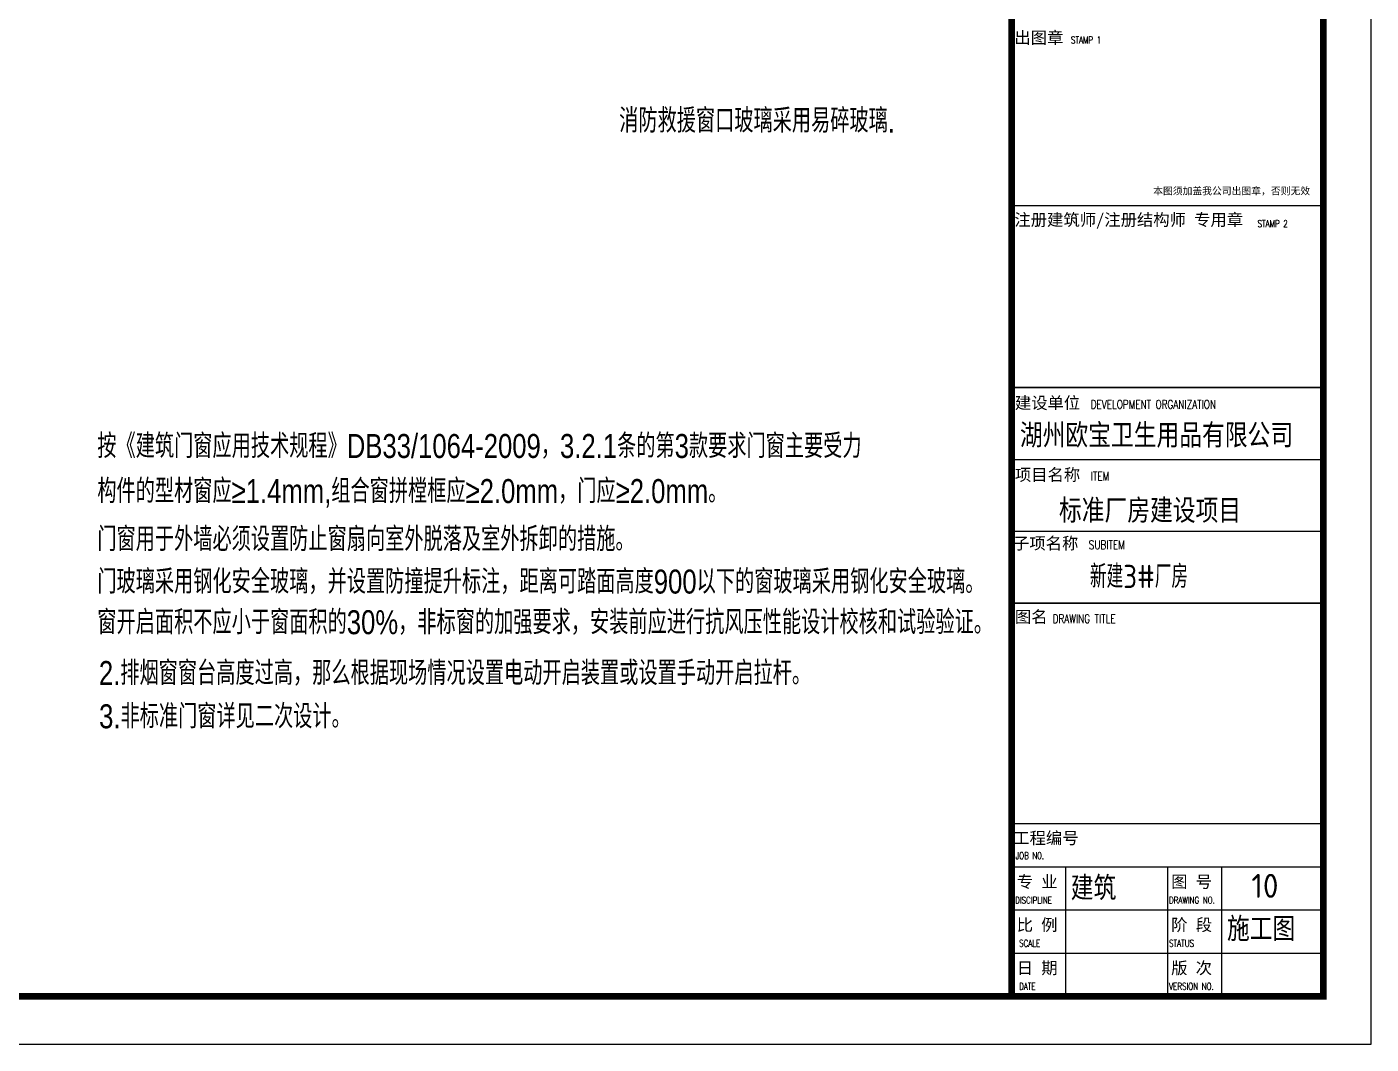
# Model space of a CAD drawing. Extents: x -248860 to 1018944, y -1060852 to 188626.
# Drawn here: x 959246 to 987292, y 19362 to 40587 of the extents above; entities that cross this region are included whole.
import ezdxf
from ezdxf.enums import TextEntityAlignment as Align

# ---------------------------------------------------------------- set-up
doc = ezdxf.new("R2010")
doc.units = 0
doc.header["$LTSCALE"] = 1000
doc.header["$MEASUREMENT"] = 0
for name, color, linetype in [('PUB_TEXT', 7, 'CONTINUOUS'), ('PUB_TITLE', 4, 'CONTINUOUS'), ('WALL', 6, 'CONTINUOUS'), ('图层1', 53, 'CONTINUOUS'), ('图框', 4, 'CONTINUOUS')]:
    doc.layers.add(name, color=color, linetype=linetype)
doc.styles.add('FJY', font='hztxt_e.shx', dxfattribs={"width": 0.7, "height": 400, "bigfont": 'hztxt.shx'})
doc.styles.add('iIcon2', font='')
doc.styles.add('MIMI-TKWZ', font='romanc.shx', dxfattribs={"width": 0.75, "oblique": 15, "bigfont": 'bigfont.shx'})
doc.styles.get("Standard").update_dxf_attribs({"font": 'GBENOR', "bigfont": 'GBCBIG'})
doc.styles.add('STYLE1', font='tssdeng.shx', dxfattribs={"height": 8, "bigfont": 'tssdchn.shx'})
doc.styles.get('iIcon2').set_extended_font_data('SimSun')

# ---------------------------------------------------------------- blocks, each defined once
blk = doc.blocks.new('sadf f')
at = {"layer": '图框'}
for p, q in [((727351, 357363), (733851, 357363)), ((727351, 353563), (733851, 353563)), ((727351, 352063), (733851, 352063)), ((727351, 350563), (733851, 350563)), ((727351, 344463), (733851, 344463)), ((727351, 343563), (733851, 343563)), ((728476, 343563), (728476, 340863)), ((730601, 343563), (730601, 340863)), ((731726, 343563), (731726, 340863)), ((727351, 342663), (733851, 342663)), ((727351, 341763), (733851, 341763))]:
    blk.add_line(p, q, dxfattribs=at)
blk.add_lwpolyline([(650751, 339863), (734851, 339863), (734851, 399263), (650751, 399263)], close=True, dxfattribs=at)
at = {"layer": '图框', "const_width": 140}
for points in [[(653251, 398263), (733851, 398263), (733851, 340863), (653251, 340863)], [(733851, 398263), (727351, 398263), (727351, 340863), (733851, 340863)]]:
    blk.add_lwpolyline(points, close=True, dxfattribs=at)
at = {"layer": '图框', "const_width": 35}
for points in [[(727351, 353563), (733851, 353563)], [(727351, 349063), (733851, 349063)]]:
    blk.add_lwpolyline(points, dxfattribs=at)
at = {"layer": '图框', "style": 'iIcon2'}
for s, height, p in [('出图章', 250, (727408, 360739)), ('本图须加盖我公司出图章，否则无效', 150, (730304, 357590)), ('注册建筑师/注册结构师 专用章', 250, (727408, 356939)), ('建设单位', 250, (727418, 353118)), ('项目名称', 250, (727418, 351618)), ('子项名称', 250, (727379, 350188)), ('图名', 250, (727418, 348653)), ('工程编号', 250, (727384, 344039)), ('专 业', 250, (727457, 343127)), ('图 号', 250, (730679, 343127)), ('比 例', 250, (727457, 342227)), ('阶 段', 250, (730679, 342227)), ('日 期', 250, (727457, 341327)), ('版 次', 250, (730679, 341327))]:
    blk.add_text(s, height=height, dxfattribs=at).set_placement(p)
at = {"layer": '图框', "style": 'MIMI-TKWZ', "width": 0.75}
for s, height, p in [('STAMP 1', 145, (728589, 360742)), ('STAMP 2', 145, (732482, 356909)), ('DEVELOPMENT ORGANIZATION', 180, (729000, 353121)), ('ITEM', 180, (729000, 351621)), ('SUBITEM', 180, (728961, 350191)), ('DRAWING TITLE', 180, (728206, 348649)), ('JOB N0.', 145, (727434, 343724)), ('DISCIPLINE', 145, (727424, 342794)), ('DRAWING NO.', 145, (730635, 342794)), ('SCALE', 145, (727507, 341894)), ('STATUS', 145, (730635, 341894)), ('DATE', 145, (727507, 340994)), ('VERSION NO.', 145, (730635, 340994))]:
    blk.add_text(s, height=height, dxfattribs=at).set_placement(p)

msp = doc.modelspace()

# ---------------------------------------------------------------- block references
at = {"layer": 'WALL'}
msp.add_blockref('sadf f', (252440.6, -320500.6), dxfattribs=at)

# ---------------------------------------------------------------- texts
at = {"layer": 'PUB_TEXT', "style": 'STYLE1'}
for s, p in [('湖州欧宝卫生用品有限公司', (979964.1, 32060.2)), ('标准厂房建设项目', (980779.4, 30489.3)), ('建筑', (981024.5, 22615.1)), ('10', (984793.7, 22665.3)), ('施工图', (984284.6, 21762.1))]:
    msp.add_text(s, height=500, dxfattribs=at).set_placement(p, align=Align.MIDDLE_LEFT)
at = {"layer": 'PUB_TITLE', "color": 0, "style": 'FJY', "width": 0.8}
for s, p in [('消防救援窗口玻璃采用易碎玻璃.', (971603.1, 38382.1)), ('按《建筑门窗应用技术规程》DB33/1064-2009，3.2.1条的第3款要求门窗主要受力', (960715.7, 31592.5)), ('构件的型材窗应≥1.4mm,组合窗拼樘框应≥2.0mm，门应≥2.0mm。', (960715.7, 30651.9)), ('门窗用于外墙必须设置防止窗扇向室外脱落及室外拆卸的措施。', (960715.7, 29649.4)), ('门玻璃采用钢化安全玻璃，并设置防撞提升标注，距离可踏面高度900以下的窗玻璃采用钢化安全玻璃。', (960715.7, 28762.9)), ('窗开启面积不应小于窗面积的30%%%，非标窗的加强要求，安装前应进行抗风压性能设计校核和试验验证。', (960715.7, 27915.5)), ('2.排烟窗窗台高度过高，那么根据现场情况设置电动开启装置或设置手动开启拉杆。', (960748.1, 26855.1)), ('3.非标准门窗详见二次设计。', (960752.7, 25952.4))]:
    msp.add_text(s, height=500.445, dxfattribs=at).set_placement(p)
at = {"layer": '图层1'}
msp.add_text('新建3#厂房', height=482.27, dxfattribs=at).set_placement((981424.9, 28879.2))

doc.saveas('drawing.dxf')
